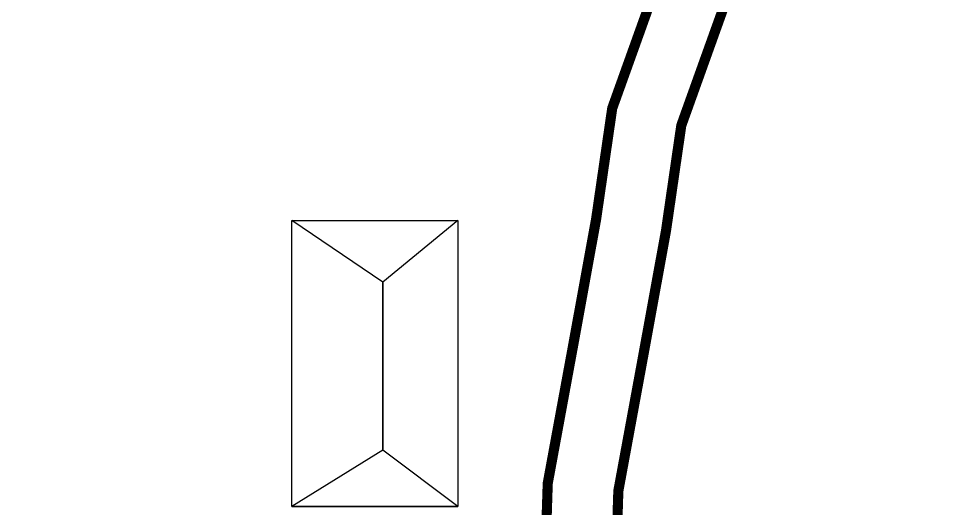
# Model space of a CAD drawing. Header units: inches. Extents: x -340059099 to 1458168, y 1119167 to 1294232938.
# Drawn here: x 455895 to 456809, y 2624749 to 2625234 of the extents above; entities that cross this region are included whole.
import ezdxf

# ---------------------------------------------------------------- set-up
doc = ezdxf.new("R2010")
doc.units = ezdxf.units.IN
doc.header["$MEASUREMENT"] = 0
doc.layers.add('BUILDING', color=5, linetype='Continuous', lineweight=15)
doc.layers.add('Text', color=7, linetype='Continuous')

msp = doc.modelspace()

# ---------------------------------------------------------------- linework, layer by layer
at = {"layer": 'BUILDING', "const_width": 10}
for points in [[(456716.43, 2626462.55), (456717.23, 2626239.62), (456712.33, 2626097.73), (456696.32, 2625959.96), (456684.95, 2625842.82), (456675.02, 2625694.3), (456663.28, 2625624.99), (456655.26, 2625577.67), (456627.37, 2625525.4), (456599.35, 2625472.89), (456539.7, 2625306.39), (456481.82, 2625144.85), (456465.86, 2625034.94), (456442.56, 2624906.91), (456418.07, 2624773.89), (456414.33, 2624657.69)], [(456786.43, 2626462.81), (456787.24, 2626238.53), (456782.19, 2626092.47), (456765.93, 2625952.54), (456754.72, 2625837.1), (456744.63, 2625686.1), (456732.3, 2625613.3), (456722.38, 2625554.76), (456689.13, 2625492.45), (456663.52, 2625444.46), (456605.6, 2625282.78), (456550.09, 2625127.85), (456534.96, 2625023.64), (456511.41, 2624894.31), (456487.87, 2624766.39), (456484.5, 2624661.79)]]:
    msp.add_lwpolyline(points, dxfattribs=at)
at = {"layer": 'Text'}
msp.add_lwpolyline([(456165.17, 2624750.86), (456165.17, 2625033.72), (456329.08, 2625033.72), (456329.08, 2624750.86)], close=True, dxfattribs=at)
msp.add_lwpolyline([(456255, 2624972.85), (456165.17, 2625033.72), (456329.08, 2625033.72), (456255, 2624972.85), (456255, 2624806.5), (456165.17, 2624750.86), (456329.08, 2624750.86), (456255, 2624806.5)], dxfattribs=at)
at = {"layer": 'Text', "color": 6}
msp.add_lwpolyline([(456255, 2624806.5), (456255, 2624972.85)], dxfattribs=at)
at = {"layer": 'Text', "color": 1}
msp.add_circle((469844, 2616428.5), 81808.03, dxfattribs=at)

doc.saveas('drawing.dxf')
